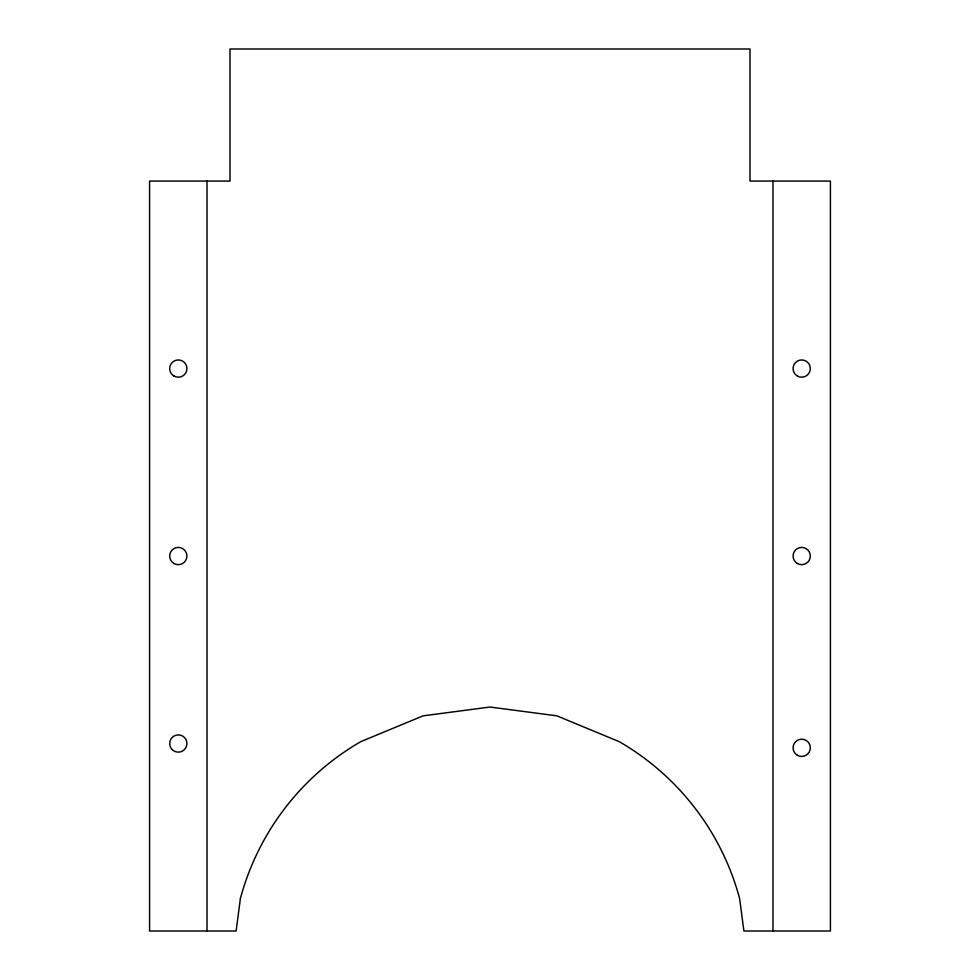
<?xml version="1.0" encoding="UTF-8"?>
<svg xmlns="http://www.w3.org/2000/svg" width="980" height="980" viewBox="0 0 980 980"><rect width="100%" height="100%" fill="white"/><g stroke="black" fill="none" stroke-linecap="round" stroke-linejoin="round"><path stroke-width="1.47" d="M772.987 181.079L772.987 931M207.013 181.079L207.013 931M240.382 898.574L236.107 931L149.585 931L149.585 181.079L229.994 181.079L229.994 49L750.006 49L750.006 181.079L830.415 181.079L830.415 931L743.894 931L739.618 898.574A258.426 258.426 0 0 0 619.213 741.652L556.885 715.841L490 707.033L423.115 715.841L360.787 741.652A258.426 258.426 0 0 0 240.382 898.574M797.389 376.026A8.612 8.612 0 0 0 810.313 368.566A8.612 8.612 0 0 0 797.389 361.106A8.612 8.612 0 0 0 797.389 376.026M797.389 563.5A8.612 8.612 0 0 0 810.313 556.04A8.612 8.612 0 0 0 797.389 548.58A8.612 8.612 0 0 0 797.389 563.5M797.389 755.286A8.612 8.612 0 0 0 810.313 747.826A8.612 8.612 0 0 0 797.389 740.365A8.612 8.612 0 0 0 797.389 755.286M173.999 376.026A8.612 8.612 0 0 0 186.923 368.566A8.612 8.612 0 0 0 173.999 361.106A8.612 8.612 0 0 0 173.999 376.026M173.999 563.5A8.612 8.612 0 0 0 186.923 556.04A8.612 8.612 0 0 0 173.999 548.58A8.612 8.612 0 0 0 173.999 563.5M172.211 749.614A8.612 8.612 0 0 0 186.629 745.755A8.612 8.612 0 0 0 176.069 735.196A8.612 8.612 0 0 0 172.211 749.614"/></g></svg>
